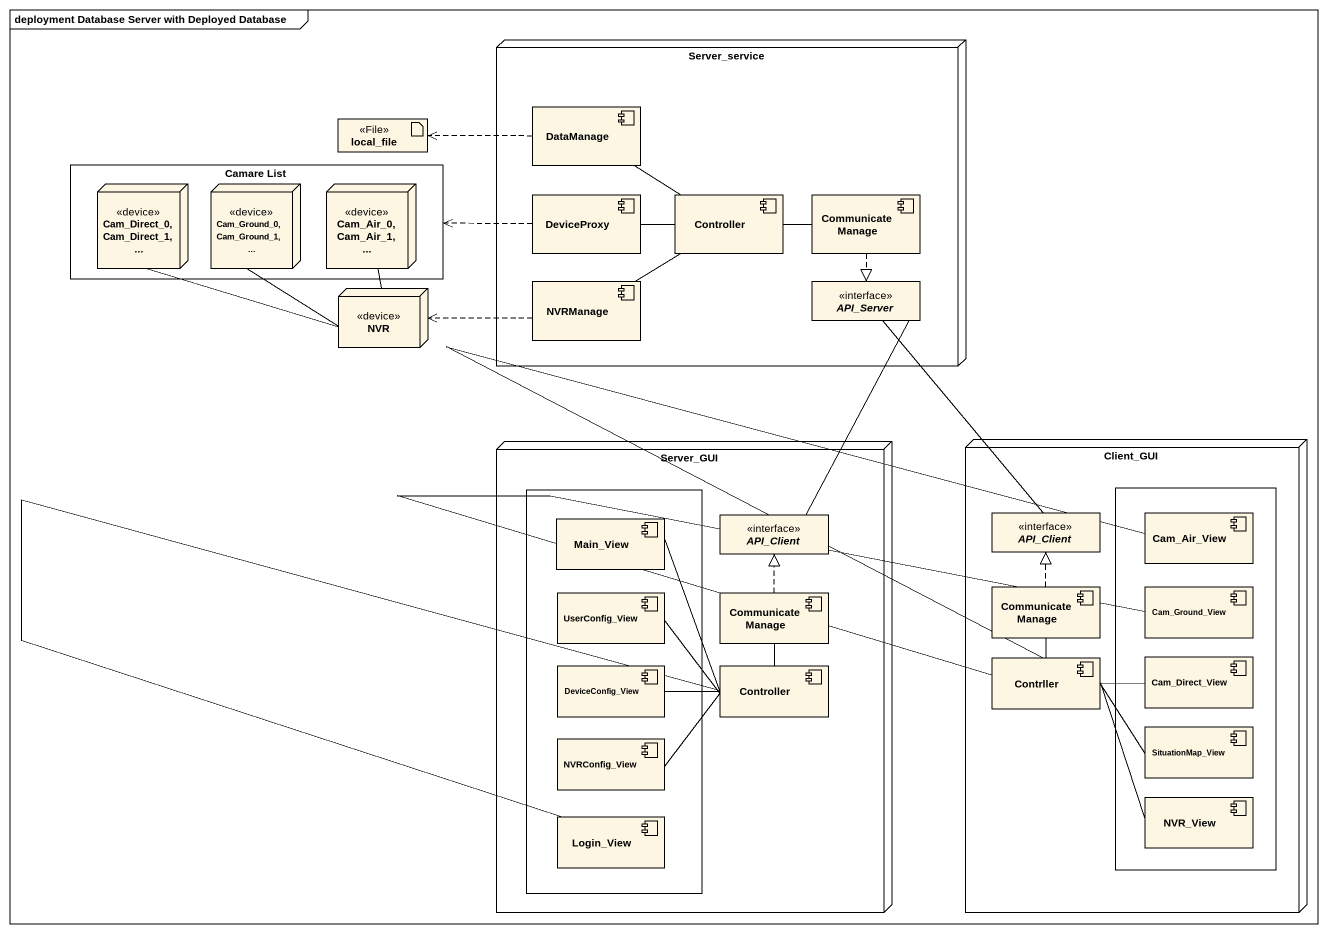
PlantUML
@startuml
mainframe deployment Database Server with Deployed Database
allowmixing
hide circle
hide empty members
node Server_service {
  component DataManage
  component DeviceProxy
  component Controller
  component CommunicateManage
  component NVRManage
  interface API_Server
}
artifact local_file <<File>>
rectangle "Camare List" as Camare_List {
  node "Cam_Direct_0, Cam_Direct_1, ..." as Cam_Direct_0_Cam_Direct_1 <<device>>
  node "Cam_Ground_0, Cam_Ground_1, ..." as Cam_Ground_0_Cam_Ground_1 <<device>>
  node "Cam_Air_0, Cam_Air_1, ..." as Cam_Air_0_Cam_Air_1 <<device>>
}
node NVR <<device>>
node Server_GUI {
  rectangle " " as rectangle1 {
    component Main_View
    component UserConfig_View
    component DeviceConfig_View
    component NVRConfig_View
    component Login_View
  }
  interface API_Client
  component "CommunicateManage" as CommunicateManage_3
  component "Controller" as Controller_2
}
node Client_GUI {
  rectangle " " as rectangle2 {
    component Cam_Air_View
    component Cam_Ground_View
    component Cam_Direct_View
    component SituationMap_View
    component NVR_View
  }
  interface "API_Client" as API_Client_2
  component "CommunicateManage" as CommunicateManage_2
  component Contrller
}
DataManage .left.> local_file
DataManage -- Controller
Cam_Direct_0_Cam_Direct_1 -right- NVR
Cam_Ground_0_Cam_Ground_1 -- NVR
Cam_Air_0_Cam_Air_1 -- NVR
DeviceProxy .left.> Camare_List
DeviceProxy -right- Controller
Controller -right- CommunicateManage
CommunicateManage ..|> API_Server
NVRManage -up- Controller
NVRManage .left.> NVR
Main_View -- Controller_2
API_Client -up- API_Server
API_Client_2 -up- API_Server
CommunicateManage_2 .up.|> API_Client_2
CommunicateManage_2 -- Contrller
UserConfig_View -right- Controller_2
CommunicateManage_3 .up.|> API_Client
CommunicateManage_3 -- Controller_2
DeviceConfig_View -right- Controller_2
Contrller -up- Cam_Air_View
Contrller -right- Cam_Ground_View
Contrller -right- Cam_Direct_View
Contrller -right- SituationMap_View
Contrller -- NVR_View
NVRConfig_View -right- Controller_2
Login_View -up- Controller_2
@enduml
